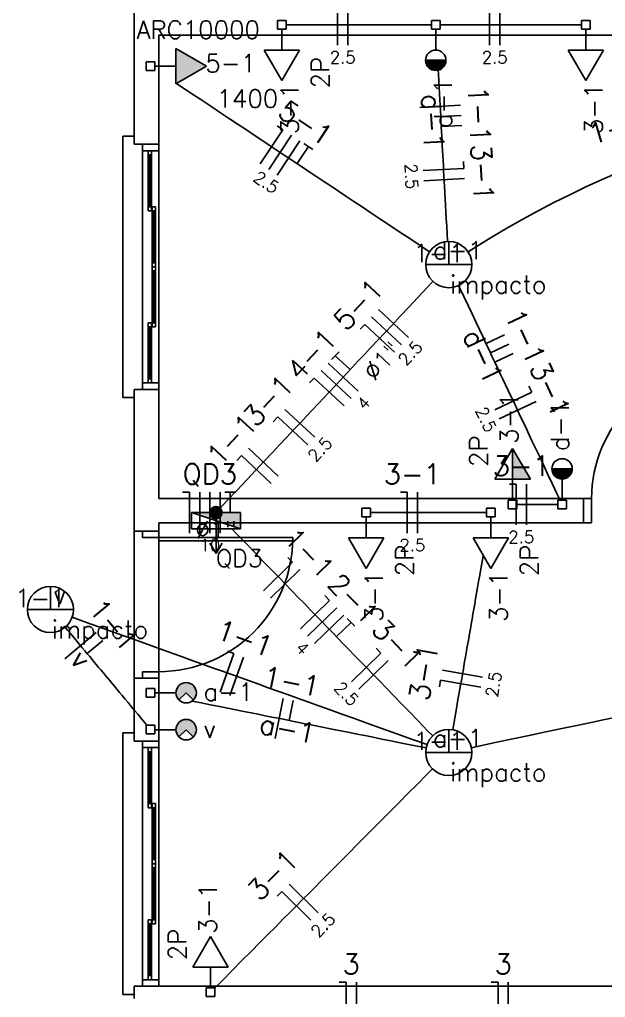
# Model space of a CAD drawing. Extents: x 241 to 398, y 106 to 179.
# Drawn here: x 365.99 to 369.57, y 114.68 to 120.67 of the extents above; entities that cross this region are included whole.
import ezdxf
from ezdxf.enums import TextEntityAlignment as Align

# ---------------------------------------------------------------- set-up
doc = ezdxf.new("R2010")
doc.units = 0
for name, color, linetype in [('ALVVISTA', 8, 'CONTINUOUS'), ('EL-CONDUTOS', 4, 'CONTINUOUS'), ('EL-FIOS', 9, 'CONTINUOUS'), ('EL-PONTOS', 9, 'CONTINUOUS'), ('EL-TEXTOS_CONDUTOS', 7, 'CONTINUOUS'), ('EL-TEXTOS_FIOS', 7, 'CONTINUOUS'), ('EL-TEXTOS_PONTOS', 5, 'CONTINUOUS'), ('P-SIMBOL', 5, 'CONTINUOUS')]:
    doc.layers.add(name, color=color, linetype=linetype)
doc.styles.add('ARIAL', font='romans.shx')

msp = doc.modelspace()

# ---------------------------------------------------------------- hatches: boundary and pattern name
at = {"layer": 'P-SIMBOL'}
for points in [[(366.9441, 120.2732), (367.1316, 120.3815), (366.9441, 120.4897)], [(368.4727, 120.4176), (368.5352, 120.4176), (368.5352, 120.3551), (368.5256, 120.3556), (368.5086, 120.3611), (368.4981, 120.367), (368.4901, 120.3741), (368.4821, 120.3846), (368.476, 120.3976), (368.4731, 120.4106), (368.4733, 120.4176)], [(368.5977, 120.4176), (368.5352, 120.4176), (368.5352, 120.3551), (368.5449, 120.3556), (368.5619, 120.3611), (368.5724, 120.367), (368.5804, 120.3741), (368.5884, 120.3846), (368.5945, 120.3976), (368.5974, 120.4106), (368.5972, 120.4176)], [(369.006, 117.8546), (369.006, 118.0421), (369.1143, 117.8546)], [(369.2462, 117.9176), (369.3087, 117.9176), (369.3087, 117.8551), (369.299, 117.8556), (369.2821, 117.8611), (369.2716, 117.8671), (369.2636, 117.8741), (369.2556, 117.8846), (369.2494, 117.8976), (369.2466, 117.9106), (369.2467, 117.9176)], [(369.3712, 117.9176), (369.3087, 117.9176), (369.3087, 117.8551), (369.3184, 117.8556), (369.3353, 117.8611), (369.3458, 117.8671), (369.3538, 117.8741), (369.3618, 117.8846), (369.368, 117.8976), (369.3708, 117.9106), (369.3707, 117.9176)], [(367.3405, 117.5502), (367.3405, 117.6501), (367.0396, 117.6501)], [(366.9632, 116.5917), (367.0072, 116.5477), (367.0077, 116.5477), (366.9642, 116.5032), (366.9617, 116.5052), (366.9566, 116.5117), (366.9512, 116.5217), (366.9476, 116.5297), (366.9456, 116.5397), (366.9456, 116.5542), (366.9487, 116.5682), (366.9532, 116.5792)], [(366.9632, 116.5917), (367.0072, 116.5477), (367.0077, 116.5477), (366.9642, 116.5032), (366.9617, 116.5052), (366.9566, 116.5117), (366.9512, 116.5217), (366.9476, 116.5297), (366.9456, 116.5397), (366.9456, 116.5542), (366.9487, 116.5682), (366.9532, 116.5792)], [(366.9627, 116.591), (367.0067, 116.5471), (367.0067, 116.547), (367.0067, 116.5467), (367.0511, 116.5902), (367.0491, 116.5924), (367.0426, 116.5973), (367.0327, 116.6032), (367.0247, 116.6066), (367.0146, 116.6084), (367.0002, 116.6086), (366.9862, 116.6056), (366.9752, 116.601), (366.9626, 116.5908)], [(367.0512, 116.5917), (367.0072, 116.5477), (367.0507, 116.5032), (367.0527, 116.5052), (367.0576, 116.5117), (367.0637, 116.5217), (367.0667, 116.5297), (367.0686, 116.5397), (367.0686, 116.5542), (367.0657, 116.5682), (367.0612, 116.5792)], [(367.0512, 116.5917), (367.0072, 116.5477), (367.0507, 116.5032), (367.0527, 116.5052), (367.0576, 116.5117), (367.0637, 116.5217), (367.0667, 116.5297), (367.0686, 116.5397), (367.0686, 116.5542), (367.0657, 116.5682), (367.0612, 116.5792)], [(366.9627, 116.3652), (367.0067, 116.3212), (367.0067, 116.3211), (367.0067, 116.3209), (367.0512, 116.3644), (367.0492, 116.3666), (367.0427, 116.3714), (367.0327, 116.3774), (367.0247, 116.3807), (367.0147, 116.3826), (367.0002, 116.3828), (366.9862, 116.3798), (366.9752, 116.3751), (366.9627, 116.365)], [(366.9632, 116.3658), (367.0072, 116.3218), (367.0077, 116.3218), (366.9642, 116.2773), (366.9617, 116.2793), (366.9567, 116.2858), (366.9512, 116.2958), (366.9477, 116.3038), (366.9457, 116.3138), (366.9457, 116.3283), (366.9487, 116.3423), (366.9532, 116.3533)], [(366.9632, 116.3658), (367.0072, 116.3218), (367.0077, 116.3218), (366.9642, 116.2773), (366.9617, 116.2793), (366.9567, 116.2858), (366.9512, 116.2958), (366.9477, 116.3038), (366.9457, 116.3138), (366.9457, 116.3283), (366.9487, 116.3423), (366.9532, 116.3533)], [(367.0512, 116.3658), (367.0072, 116.3218), (367.0507, 116.2773), (367.0527, 116.2793), (367.0577, 116.2858), (367.0637, 116.2958), (367.0667, 116.3038), (367.0687, 116.3138), (367.0687, 116.3283), (367.0657, 116.3423), (367.0612, 116.3533)], [(367.0512, 116.3658), (367.0072, 116.3218), (367.0507, 116.2773), (367.0527, 116.2793), (367.0577, 116.2858), (367.0637, 116.2958), (367.0667, 116.3038), (367.0687, 116.3138), (367.0687, 116.3283), (367.0657, 116.3423), (367.0612, 116.3533)]]:
    msp.add_hatch(color=256, dxfattribs=at).paths.add_polyline_path(points)

# ---------------------------------------------------------------- linework, layer by layer
at = {"layer": 'ALVVISTA'}
for p, q in [((366.6896, 120.6473), (366.6896, 120.7223)), ((366.6896, 119.9043), (366.6896, 120.6473)), ((370.3896, 120.5723), (366.8396, 120.5723)), ((366.8396, 119.9043), (366.8396, 120.5723)), ((366.6196, 118.3543), (366.6196, 119.9543)), ((366.6196, 119.9543), (366.6896, 119.9543)), ((366.8396, 119.9043), (366.6896, 119.9043)), ((366.7396, 119.8643), (366.7396, 119.9043)), ((366.7396, 118.4443), (366.7396, 119.8643)), ((366.8396, 119.8643), (366.7396, 119.8643)), ((366.7746, 119.8643), (366.7746, 119.8393)), ((366.7946, 119.8643), (366.7746, 119.8643)), ((366.7946, 119.8393), (366.7946, 119.8643)), ((366.8396, 119.9043), (366.8396, 119.8643)), ((366.8396, 118.4443), (366.8396, 119.8643)), ((366.7746, 119.5218), (366.7746, 119.8393)), ((366.7746, 119.8393), (366.7946, 119.8393)), ((366.7846, 119.5218), (366.7846, 119.8393)), ((366.7946, 119.5218), (366.7946, 119.8393)), ((366.7746, 119.5218), (366.7746, 119.4968)), ((366.7946, 119.5218), (366.7746, 119.5218)), ((366.7746, 119.4968), (366.7946, 119.4968)), ((366.7946, 119.4968), (366.7946, 119.5218)), ((366.7996, 119.5218), (366.7996, 119.4968)), ((366.8196, 119.5218), (366.7996, 119.5218)), ((366.7996, 119.4968), (366.8196, 119.4968)), ((366.7996, 119.1793), (366.7996, 119.4968)), ((366.8096, 119.1793), (366.8096, 119.4968)), ((366.8196, 119.4968), (366.8196, 119.5218)), ((366.8196, 119.1793), (366.8196, 119.4968)), ((366.8196, 119.1793), (366.7996, 119.1793)), ((366.7996, 119.1793), (366.7996, 119.1543)), ((366.8196, 119.1543), (366.7996, 119.1543)), ((366.7996, 119.1543), (366.8196, 119.1543)), ((366.7996, 119.1543), (366.7996, 119.1293)), ((366.8196, 119.1543), (366.8196, 119.1793)), ((366.8196, 119.1293), (366.8196, 119.1543)), ((366.7996, 118.8118), (366.7996, 119.1293)), ((366.7996, 119.1293), (366.8196, 119.1293)), ((366.8096, 118.8118), (366.8096, 119.1293)), ((366.8196, 118.8118), (366.8196, 119.1293)), ((366.7746, 118.8118), (366.7746, 118.7868)), ((366.7946, 118.8118), (366.7746, 118.8118)), ((366.7746, 118.7868), (366.7946, 118.7868)), ((366.7746, 118.4693), (366.7746, 118.7868)), ((366.7846, 118.4693), (366.7846, 118.7868)), ((366.7946, 118.7868), (366.7946, 118.8118)), ((366.7946, 118.4693), (366.7946, 118.7868)), ((366.8196, 118.8118), (366.7996, 118.8118)), ((366.7996, 118.8118), (366.7996, 118.7868)), ((366.7996, 118.7868), (366.8196, 118.7868)), ((366.8196, 118.7868), (366.8196, 118.8118)), ((366.7396, 118.4443), (366.7396, 118.4043)), ((366.8396, 118.4443), (366.7396, 118.4443)), ((366.7746, 118.4693), (366.7746, 118.4443)), ((366.7946, 118.4693), (366.7746, 118.4693)), ((366.7746, 118.4443), (366.7946, 118.4443)), ((366.7946, 118.4443), (366.7946, 118.4693)), ((366.8396, 118.4043), (366.8396, 118.4443)), ((366.6896, 118.3543), (366.6196, 118.3543)), ((366.6896, 117.6618), (366.6896, 118.4043)), ((366.8396, 118.4043), (366.6896, 118.4043)), ((366.8396, 117.7368), (366.8396, 118.4043)), ((366.8396, 117.7368), (369.4396, 117.7368)), ((369.4396, 117.5868), (369.4396, 117.7368)), ((369.4896, 117.7368), (369.4396, 117.7368)), ((369.4896, 117.5868), (369.4896, 117.7368)), ((366.6896, 117.5368), (366.6896, 117.6618)), ((366.8396, 117.5868), (369.4396, 117.5868)), ((366.8396, 117.5368), (366.8396, 117.5868)), ((369.4396, 117.5868), (369.4896, 117.5868)), ((366.6896, 116.6368), (366.6896, 117.5368)), ((366.6896, 117.5368), (366.6896, 117.5368)), ((366.8396, 117.5368), (366.6896, 117.5368)), ((366.7396, 117.4968), (366.7396, 117.5368)), ((366.8396, 117.5368), (366.8396, 117.4968)), ((366.8396, 117.4968), (366.7396, 117.4968)), ((367.6596, 117.4968), (366.8396, 117.4968)), ((366.8396, 116.6768), (366.8396, 117.4968)), ((366.8396, 117.4968), (366.8396, 117.4768)), ((366.8396, 117.4768), (367.6596, 117.4768)), ((367.6596, 117.4768), (367.6596, 117.4968)), ((366.6896, 116.6368), (366.6896, 116.6368)), ((366.8396, 116.6368), (366.6896, 116.6368)), ((366.6896, 116.2518), (366.6896, 116.6368)), ((366.7396, 116.6768), (366.7396, 116.6368)), ((366.8396, 116.6768), (366.7396, 116.6768)), ((366.8396, 116.6368), (366.8396, 116.6768)), ((366.8396, 116.2518), (366.8396, 116.6368)), ((366.6196, 114.7018), (366.6196, 116.3018)), ((366.6196, 116.3018), (366.6896, 116.3018)), ((366.8396, 116.2518), (366.6896, 116.2518)), ((366.7396, 116.2118), (366.7396, 116.2518)), ((366.7396, 114.7918), (366.7396, 116.2118)), ((366.8396, 116.2118), (366.7396, 116.2118)), ((366.7746, 116.2118), (366.7746, 116.1868)), ((366.7946, 116.2118), (366.7746, 116.2118)), ((366.7946, 116.1868), (366.7946, 116.2118)), ((366.8396, 116.2518), (366.8396, 116.2118)), ((366.8396, 114.7918), (366.8396, 116.2118)), ((366.7746, 115.8693), (366.7746, 116.1868)), ((366.7746, 116.1868), (366.7946, 116.1868)), ((366.7846, 115.8693), (366.7846, 116.1868)), ((366.7946, 115.8693), (366.7946, 116.1868)), ((366.7746, 115.8693), (366.7746, 115.8443)), ((366.7946, 115.8693), (366.7746, 115.8693)), ((366.7746, 115.8443), (366.7946, 115.8443)), ((366.7946, 115.8443), (366.7946, 115.8693)), ((366.7996, 115.8693), (366.7996, 115.8443)), ((366.8196, 115.8693), (366.7996, 115.8693)), ((366.7996, 115.8443), (366.8196, 115.8443)), ((366.7996, 115.5268), (366.7996, 115.8443)), ((366.8096, 115.5268), (366.8096, 115.8443)), ((366.8196, 115.8443), (366.8196, 115.8693)), ((366.8196, 115.5268), (366.8196, 115.8443)), ((366.8196, 115.5268), (366.7996, 115.5268)), ((366.7996, 115.5268), (366.7996, 115.5018)), ((366.7996, 115.5018), (366.7996, 115.4768)), ((366.8196, 115.5018), (366.7996, 115.5018)), ((366.7996, 115.5018), (366.8196, 115.5018)), ((366.8196, 115.5018), (366.8196, 115.5268)), ((366.8196, 115.4768), (366.8196, 115.5018)), ((366.7996, 115.4768), (366.8196, 115.4768)), ((366.7996, 115.1593), (366.7996, 115.4768)), ((366.8096, 115.1593), (366.8096, 115.4768)), ((366.8196, 115.1593), (366.8196, 115.4768)), ((366.7746, 115.1593), (366.7746, 115.1343)), ((366.7946, 115.1593), (366.7746, 115.1593)), ((366.7746, 114.8168), (366.7746, 115.1343)), ((366.7746, 115.1343), (366.7946, 115.1343)), ((366.7846, 114.8168), (366.7846, 115.1343)), ((366.7946, 115.1343), (366.7946, 115.1593)), ((366.7946, 114.8168), (366.7946, 115.1343)), ((366.8196, 115.1593), (366.7996, 115.1593)), ((366.7996, 115.1593), (366.7996, 115.1343)), ((366.7996, 115.1343), (366.8196, 115.1343)), ((366.8196, 115.1343), (366.8196, 115.1593)), ((366.7396, 114.7918), (366.7396, 114.7518)), ((366.8396, 114.7918), (366.7396, 114.7918)), ((366.7746, 114.8168), (366.7746, 114.7918)), ((366.7946, 114.8168), (366.7746, 114.8168)), ((366.7746, 114.7918), (366.7946, 114.7918)), ((366.7946, 114.7918), (366.7946, 114.8168)), ((366.8396, 114.7518), (366.8396, 114.7918)), ((366.6896, 114.6768), (366.6896, 114.7518)), ((366.8396, 114.7518), (366.6896, 114.7518)), ((366.8396, 114.7518), (370.3896, 114.7518)), ((366.8396, 114.7518), (366.8396, 114.7518)), ((366.6896, 114.7018), (366.6196, 114.7018))]:
    msp.add_line(p, q, dxfattribs=at)
for centre, radius, start, end in [((370.2896, 117.7368), 0.8, 90, 180), ((366.8396, 117.4968), 0.82, 270, 0)]:
    msp.add_arc(centre, radius, start, end, dxfattribs=at)
at = {"layer": 'EL-CONDUTOS'}
for p, q in [((367.19, 117.6501), (367.19, 117.6501)), ((367.19, 117.6501), (367.19, 117.4001)), ((367.1525, 117.4626), (367.19, 117.4001)), ((367.2275, 117.4626), (367.19, 117.4001))]:
    msp.add_line(p, q, dxfattribs=at)
at = {"layer": 'EL-CONDUTOS', "linetype": 'Continuous'}
for points in [[(368.5087, 120.6351), (368.4498, 120.6351), (368.4123, 120.6351), (368.3771, 120.6351), (368.3438, 120.6351), (368.3125, 120.6351), (368.2828, 120.6351), (368.2547, 120.6351), (368.2279, 120.6351), (368.2024, 120.6351), (368.1778, 120.6351), (368.1541, 120.6351), (368.1311, 120.6351), (368.1086, 120.6351), (368.0864, 120.6351), (368.0644, 120.6351), (368.0424, 120.6351), (368.0203, 120.6351), (367.9977, 120.6351), (367.9747, 120.6351), (367.951, 120.6351), (367.9265, 120.6351), (367.9009, 120.6351), (367.8741, 120.6351), (367.846, 120.6351), (367.8164, 120.6351), (367.785, 120.6351), (367.7518, 120.6351), (367.7165, 120.6351), (367.679, 120.6351), (367.6201, 120.6351)], [(368.5617, 120.6351), (368.6186, 120.6351), (368.6552, 120.6351), (368.6896, 120.6351), (368.7221, 120.6351), (368.7527, 120.6351), (368.7816, 120.6351), (368.8091, 120.6351), (368.8352, 120.6351), (368.8602, 120.6351), (368.8841, 120.6351), (368.9073, 120.6351), (368.9297, 120.6351), (368.9517, 120.6351), (368.9734, 120.6351), (368.9948, 120.6351), (369.0163, 120.6351), (369.0379, 120.6351), (369.0599, 120.6351), (369.0824, 120.6351), (369.1055, 120.6351), (369.1295, 120.6351), (369.1545, 120.6351), (369.1806, 120.6351), (369.208, 120.6351), (369.237, 120.6351), (369.2676, 120.6351), (369.3, 120.6351), (369.3345, 120.6351), (369.3711, 120.6351), (369.4279, 120.6351)], [(368.6073, 119.3086), (368.6047, 119.355), (368.6021, 119.4026), (368.5997, 119.4477), (368.5974, 119.4906), (368.5951, 119.5315), (368.593, 119.5705), (368.591, 119.6078), (368.589, 119.6435), (368.5872, 119.6779), (368.5854, 119.7111), (368.5836, 119.7432), (368.5819, 119.7744), (368.5803, 119.805), (368.5786, 119.8349), (368.577, 119.8646), (368.5754, 119.894), (368.5738, 119.9233), (368.5722, 119.9528), (368.5706, 119.9826), (368.569, 120.0128), (368.5673, 120.0437), (368.5656, 120.0754), (368.5638, 120.108), (368.562, 120.1417), (368.5601, 120.1768), (368.5581, 120.2133), (368.556, 120.2514), (368.5539, 120.2913), (368.5516, 120.3332), (368.5502, 120.3569)], [(368.4973, 119.2458), (368.452, 119.2759), (368.3817, 119.3227), (368.3155, 119.3668), (368.2529, 119.4084), (368.1937, 119.4477), (368.1377, 119.485), (368.0845, 119.5204), (368.0338, 119.5541), (367.9854, 119.5863), (367.9389, 119.6172), (367.894, 119.647), (367.8505, 119.676), (367.808, 119.7042), (367.7663, 119.732), (367.7251, 119.7594), (367.684, 119.7867), (367.6428, 119.8141), (367.6011, 119.8418), (367.5588, 119.87), (367.5154, 119.8988), (367.4707, 119.9286), (367.4244, 119.9594), (367.3762, 119.9914), (367.3258, 120.0249), (367.2729, 120.0601), (367.2172, 120.0972), (367.1584, 120.1363), (367.0962, 120.1776), (367.0303, 120.2214), (366.9486, 120.2758)], [(368.7332, 119.2448), (368.7951, 119.2842), (368.8842, 119.3386), (368.9753, 119.3922), (369.0683, 119.4449), (369.1629, 119.4964), (369.2589, 119.5466), (369.3561, 119.5954), (369.4543, 119.6424), (369.5532, 119.6876), (369.6527, 119.7307)], [(367.1901, 117.6501), (367.2567, 117.7211), (367.3193, 117.7877), (367.3779, 117.8502), (367.433, 117.9089), (367.4848, 117.9641), (367.5336, 118.016), (367.5797, 118.0651), (367.6233, 118.1116), (367.6648, 118.1557), (367.7045, 118.1979), (367.7425, 118.2385), (367.7793, 118.2776), (367.815, 118.3157), (367.85, 118.353), (367.8846, 118.3898), (367.9191, 118.4265), (367.9537, 118.4633), (367.9887, 118.5006), (368.0244, 118.5387), (368.0611, 118.5778), (368.0991, 118.6182), (368.1387, 118.6604), (368.1801, 118.7045), (368.2237, 118.7509), (368.2696, 118.7999), (368.3183, 118.8517), (368.37, 118.9068), (368.425, 118.9653), (368.4836, 119.0277), (368.5182, 119.0646)], [(368.6753, 119.0399), (368.7074, 118.972), (368.7333, 118.9173), (368.7576, 118.8657), (368.7806, 118.817), (368.8024, 118.771), (368.8231, 118.7273), (368.8427, 118.6857), (368.8615, 118.646), (368.8795, 118.6079), (368.897, 118.571), (368.9139, 118.5352), (368.9305, 118.5002), (368.9468, 118.4656), (368.963, 118.4314), (368.9792, 118.3971), (368.9955, 118.3625), (369.0122, 118.3273), (369.0291, 118.2914), (369.0467, 118.2544), (369.0648, 118.216), (369.0837, 118.176), (369.1035, 118.1342), (369.1243, 118.0902), (369.1462, 118.0438), (369.1694, 117.9947), (369.194, 117.9427), (369.2201, 117.8875), (369.2478, 117.8289), (369.2773, 117.7665), (369.2961, 117.7266)], [(369.2822, 117.7001), (369.2692, 117.7001), (369.2587, 117.7001), (369.2487, 117.7001), (369.2393, 117.7001), (369.2303, 117.7001), (369.2218, 117.7001), (369.2136, 117.7001), (369.2058, 117.7001), (369.1983, 117.7001), (369.1911, 117.7001), (369.1841, 117.7001), (369.1773, 117.7001), (369.1706, 117.7001), (369.164, 117.7001), (369.1574, 117.7001), (369.1508, 117.7001), (369.1442, 117.7001), (369.1375, 117.7001), (369.1307, 117.7001), (369.1237, 117.7001), (369.1165, 117.7001), (369.109, 117.7001), (369.1012, 117.7001), (369.0931, 117.7001), (369.0845, 117.7001), (369.0755, 117.7001), (369.0661, 117.7001), (369.0561, 117.7001), (369.0455, 117.7001), (369.0325, 117.7001)], [(368.845, 117.6501), (368.8024, 117.6501), (368.7721, 117.6501), (368.7435, 117.6501), (368.7166, 117.6501), (368.6912, 117.6501), (368.6672, 117.6501), (368.6445, 117.6501), (368.6228, 117.6501), (368.6021, 117.6501), (368.5822, 117.6501), (368.563, 117.6501), (368.5444, 117.6501), (368.5262, 117.6501), (368.5082, 117.6501), (368.4904, 117.6501), (368.4726, 117.6501), (368.4547, 117.6501), (368.4364, 117.6501), (368.4178, 117.6501), (368.3986, 117.6501), (368.3787, 117.6501), (368.358, 117.6501), (368.3364, 117.6501), (368.3136, 117.6501), (368.2896, 117.6501), (368.2642, 117.6501), (368.2373, 117.6501), (368.2087, 117.6501), (368.1784, 117.6501), (368.1357, 117.6501)], [(367.2871, 117.5502), (367.3193, 117.517), (367.376, 117.4585), (367.4293, 117.4036), (367.4796, 117.3518), (367.5271, 117.3029), (367.5719, 117.2567), (367.6145, 117.2129), (367.655, 117.1712), (367.6937, 117.1313), (367.7308, 117.093), (367.7667, 117.0561), (367.8015, 117.0202), (367.8356, 116.9851), (367.8691, 116.9506), (367.9024, 116.9163), (367.9357, 116.882), (367.9693, 116.8475), (368.0033, 116.8124), (368.0382, 116.7765), (368.074, 116.7396), (368.1112, 116.7013), (368.1499, 116.6615), (368.1904, 116.6197), (368.233, 116.5759), (368.2778, 116.5297), (368.3253, 116.4808), (368.3756, 116.4291), (368.429, 116.3741), (368.4857, 116.3157), (368.5165, 116.2839)], [(368.6393, 116.3217), (368.6477, 116.37), (368.656, 116.4176), (368.6639, 116.4627), (368.6714, 116.5056), (368.6786, 116.5465), (368.6854, 116.5855), (368.6919, 116.6228), (368.6982, 116.6585), (368.7042, 116.6929), (368.71, 116.7261), (368.7156, 116.7582), (368.721, 116.7894), (368.7264, 116.82), (368.7316, 116.8499), (368.7368, 116.8796), (368.7419, 116.909), (368.7471, 116.9383), (368.7522, 116.9678), (368.7574, 116.9976), (368.7627, 117.0278), (368.7681, 117.0587), (368.7737, 117.0904), (368.7794, 117.123), (368.7853, 117.1567), (368.7914, 117.1918), (368.7978, 117.2283), (368.8044, 117.2664), (368.8114, 117.3063), (368.8187, 117.3482), (368.8257, 117.3874)], [(368.482, 116.2303), (368.3937, 116.2619), (368.2967, 116.2967), (368.2053, 116.3295), (368.1193, 116.3603), (368.0381, 116.3895), (367.9613, 116.417), (367.8884, 116.4431), (367.8191, 116.468), (367.7529, 116.4917), (367.6893, 116.5145), (367.6279, 116.5366), (367.5683, 116.5579), (367.51, 116.5788), (367.4526, 116.5994), (367.3956, 116.6199), (367.3386, 116.6403), (367.2812, 116.6609), (367.2229, 116.6818), (367.1633, 116.7032), (367.1019, 116.7252), (367.0383, 116.748), (366.9721, 116.7717), (366.9028, 116.7966), (366.83, 116.8227), (366.7532, 116.8503), (366.6719, 116.8794), (366.5859, 116.9102), (366.4946, 116.943), (366.3975, 116.9778), (366.3092, 117.0095)], [(366.2668, 116.9487), (366.2809, 116.9317), (366.301, 116.9077), (366.32, 116.8849), (366.338, 116.8633), (366.3552, 116.8427), (366.3715, 116.8231), (366.3872, 116.8043), (366.4023, 116.7862), (366.4169, 116.7688), (366.431, 116.7518), (366.4448, 116.7353), (366.4583, 116.7191), (366.4717, 116.703), (366.485, 116.6871), (366.4983, 116.6711), (366.5117, 116.6551), (366.5253, 116.6387), (366.5392, 116.6221), (366.5535, 116.605), (366.5682, 116.5874), (366.5834, 116.5691), (366.5993, 116.55), (366.6159, 116.5301), (366.6334, 116.5092), (366.6517, 116.4873), (366.671, 116.4641), (366.6914, 116.4397), (366.713, 116.4138), (366.7358, 116.3865), (366.7674, 116.3485)], [(368.4764, 116.2103), (368.3792, 116.2297), (368.3178, 116.242), (368.2597, 116.2537), (368.2044, 116.2647), (368.1519, 116.2752), (368.1019, 116.2852), (368.0542, 116.2948), (368.0084, 116.3039), (367.9645, 116.3127), (367.9221, 116.3212), (367.881, 116.3294), (367.841, 116.3374), (367.8018, 116.3453), (367.7632, 116.353), (367.7251, 116.3606), (367.687, 116.3682), (367.6489, 116.3759), (367.6104, 116.3836), (367.5714, 116.3914), (367.5316, 116.3993), (367.4907, 116.4075), (367.4486, 116.4159), (367.405, 116.4247), (367.3596, 116.4337), (367.3123, 116.4432), (367.2628, 116.4531), (367.2108, 116.4635), (367.1561, 116.4745), (367.0986, 116.486), (367.0436, 116.497)], [(368.7531, 116.2117), (368.8803, 116.2386), (368.9967, 116.2632), (369.1063, 116.2863), (369.2095, 116.3081), (369.3069, 116.3286), (369.399, 116.3481), (369.4864, 116.3665), (369.5695, 116.3841), (369.649, 116.4008)], [(367.1829, 114.7417), (367.2247, 114.7838), (367.2887, 114.8482), (367.3488, 114.9086), (367.4052, 114.9654), (367.4582, 115.0187), (367.5081, 115.069), (367.5553, 115.1164), (367.6, 115.1614), (367.6424, 115.2041), (367.683, 115.2449), (367.7219, 115.2841), (367.7595, 115.3219), (367.7961, 115.3587), (367.832, 115.3948), (367.8674, 115.4304), (367.9027, 115.4659), (367.9381, 115.5015), (367.9739, 115.5376), (368.0105, 115.5744), (368.048, 115.6122), (368.0869, 115.6513), (368.1274, 115.6921), (368.1698, 115.7347), (368.2144, 115.7796), (368.2615, 115.827), (368.3114, 115.8771), (368.3643, 115.9304), (368.4206, 115.987), (368.4805, 116.0473), (368.5153, 116.0824)]]:
    msp.add_lwpolyline(points, dxfattribs=at)
at = {"layer": 'EL-CONDUTOS', "const_width": 0.0417}
msp.add_lwpolyline([(367.1692, 117.6501, 1), (367.2109, 117.6501, 1)], format="xyb", close=True, dxfattribs=at)
at = {"layer": 'EL-FIOS'}
for p, q in [((367.9347, 120.51), (367.9347, 120.76)), ((367.9972, 120.51), (367.9972, 120.76)), ((368.8651, 120.51), (368.8651, 120.76)), ((368.9276, 120.51), (368.9276, 120.76)), ((368.4375, 120.1297), (368.6871, 120.1433)), ((368.5657, 120.0741), (368.6905, 120.0808)), ((367.4607, 119.785), (367.5992, 119.9932)), ((367.5645, 120.0163), (367.5992, 119.9932)), ((368.5691, 120.0117), (368.6939, 120.0184)), ((367.5128, 119.7504), (367.6512, 119.9586)), ((367.5648, 119.7158), (367.7033, 119.924)), ((367.6861, 119.7853), (367.7553, 119.8894)), ((367.7276, 119.9078), (367.7831, 119.8709)), ((368.7059, 119.7975), (368.7081, 119.7559)), ((368.4585, 119.7424), (368.7081, 119.7559)), ((368.4619, 119.6799), (368.7115, 119.6935)), ((368.3679, 118.7219), (368.1857, 118.893)), ((368.3251, 118.6763), (368.1429, 118.8475)), ((368.0716, 118.7715), (368.1001, 118.8019)), ((368.2823, 118.6308), (368.1001, 118.8019)), ((368.8436, 118.6839), (368.9566, 118.7373)), ((368.8703, 118.6274), (368.9833, 118.6808)), ((367.8973, 118.5859), (367.943, 118.6345)), ((368.0113, 118.5247), (367.9201, 118.6102)), ((368.897, 118.5709), (369.01, 118.6243)), ((368.0596, 118.3935), (367.8774, 118.5647)), ((367.7633, 118.4432), (367.7918, 118.4735)), ((367.974, 118.3024), (367.7918, 118.4735)), ((368.0168, 118.348), (367.8346, 118.5191)), ((369.1046, 118.4243), (369.1224, 118.3866)), ((368.8963, 118.2798), (369.1224, 118.3866)), ((368.9231, 118.2233), (369.1491, 118.3301)), ((367.5405, 118.2059), (367.569, 118.2363)), ((367.7513, 118.0652), (367.569, 118.2363)), ((367.7941, 118.1108), (367.6118, 118.2819)), ((367.3178, 117.9687), (367.3463, 117.9991)), ((367.5285, 117.828), (367.3463, 117.9991)), ((367.5713, 117.8735), (367.3891, 118.0447)), ((368.986, 117.825), (369.0277, 117.825)), ((369.0277, 117.575), (369.0277, 117.825)), ((369.0902, 117.575), (369.0902, 117.825)), ((366.9859, 117.7751), (367.0275, 117.7751)), ((367.0275, 117.5251), (367.0275, 117.7751)), ((367.09, 117.5251), (367.09, 117.7751)), ((367.1525, 117.5251), (367.1525, 117.7751)), ((367.215, 117.5251), (367.215, 117.7751)), ((367.2442, 117.7751), (367.3109, 117.7751)), ((367.2775, 117.6501), (367.2775, 117.7751)), ((368.319, 117.775), (368.3607, 117.775)), ((368.3607, 117.525), (368.3607, 117.775)), ((368.4232, 117.525), (368.4232, 117.775)), ((367.4798, 117.1722), (367.6591, 117.3463)), ((367.6301, 117.3762), (367.6591, 117.3463)), ((367.5233, 117.1273), (367.7027, 117.3015)), ((367.7065, 116.9387), (367.8858, 117.1129)), ((367.8568, 117.1428), (367.8858, 117.1129)), ((367.75, 116.8939), (367.9294, 117.068)), ((367.7935, 116.849), (367.9729, 117.0232)), ((367.9268, 116.8913), (368.0164, 116.9783)), ((367.9932, 117.0023), (368.0397, 116.9544)), ((366.2653, 116.7553), (366.4572, 116.9155)), ((366.4013, 116.7874), (366.4973, 116.8675)), ((367.2601, 116.8013), (367.2993, 116.7872)), ((368.1706, 116.8196), (368.1996, 116.7897)), ((367.2149, 116.5519), (367.2993, 116.7872)), ((367.2737, 116.5308), (367.3581, 116.7661)), ((368.0202, 116.6156), (368.1996, 116.7897)), ((368.0638, 116.5707), (368.2431, 116.7449)), ((368.8223, 116.6428), (368.576, 116.6859)), ((368.5581, 116.5833), (368.5653, 116.6243)), ((368.8115, 116.5813), (368.5653, 116.6243)), ((367.5513, 116.2679), (367.6004, 116.513)), ((367.6372, 116.3782), (367.6617, 116.5007)), ((367.815, 115.2004), (367.6377, 115.3766)), ((367.5643, 115.3028), (367.5936, 115.3323)), ((367.771, 115.1561), (367.5936, 115.3323)), ((367.9449, 114.7768), (367.9866, 114.7768)), ((367.9866, 114.5268), (367.9866, 114.7768)), ((368.0491, 114.5268), (368.0491, 114.7768)), ((368.8753, 114.7768), (368.917, 114.7768)), ((368.917, 114.5268), (368.917, 114.7768)), ((368.9795, 114.5268), (368.9795, 114.7768))]:
    msp.add_line(p, q, dxfattribs=at)
at = {"layer": 'EL-PONTOS', "linetype": 'Continuous'}
msp.add_circle((367.19, 117.6501), 0.025, dxfattribs=at)
at = {"layer": 'P-SIMBOL'}
for p, q in [((367.5671, 120.6086), (367.5671, 120.6616)), ((367.5671, 120.6616), (367.6201, 120.6616)), ((367.6201, 120.6616), (367.6201, 120.6086)), ((368.5087, 120.6616), (368.5617, 120.6616)), ((368.5087, 120.6086), (368.5087, 120.6616)), ((368.5617, 120.6616), (368.5617, 120.6086)), ((369.4279, 120.6086), (369.4279, 120.6616)), ((369.4279, 120.6616), (369.4809, 120.6616)), ((369.4809, 120.6616), (369.4809, 120.6086)), ((367.6201, 120.6086), (367.5671, 120.6086)), ((367.5936, 120.4806), (367.5936, 120.6086)), ((368.5617, 120.6086), (368.5087, 120.6086)), ((368.5352, 120.4801), (368.5352, 120.6086)), ((369.4809, 120.6086), (369.4279, 120.6086)), ((369.4544, 120.4806), (369.4544, 120.6086)), ((366.9441, 120.4897), (367.1316, 120.3815)), ((366.9441, 120.2732), (366.9441, 120.4897)), ((367.4854, 120.4806), (367.7019, 120.4806)), ((367.5936, 120.2931), (367.4854, 120.4806)), ((367.7019, 120.4806), (367.5936, 120.2931)), ((369.3462, 120.4806), (369.5627, 120.4806)), ((369.4544, 120.2931), (369.3462, 120.4806)), ((369.5627, 120.4806), (369.4544, 120.2931)), ((366.7631, 120.355), (366.7631, 120.408)), ((366.7631, 120.408), (366.8161, 120.408)), ((366.8161, 120.408), (366.8161, 120.355)), ((368.5977, 120.4176), (368.4727, 120.4176)), ((366.8161, 120.355), (366.7631, 120.355)), ((366.9441, 120.3815), (366.8161, 120.3815)), ((367.1316, 120.3815), (366.9441, 120.2732)), ((368.6149, 119.1676), (368.6149, 119.3088)), ((368.4737, 119.1676), (368.7562, 119.1676)), ((368.8978, 117.8546), (369.006, 118.0421)), ((369.006, 118.0421), (369.1143, 117.8546)), ((369.006, 118.0421), (369.006, 117.8546)), ((369.2462, 117.9176), (369.3712, 117.9176)), ((369.1143, 117.8546), (368.8978, 117.8546)), ((369.006, 117.8546), (369.006, 117.7266)), ((369.3087, 117.8551), (369.3087, 117.7266)), ((368.9795, 117.6736), (368.9795, 117.7266)), ((368.9795, 117.7266), (369.0325, 117.7266)), ((369.0325, 117.7266), (369.0325, 117.6736)), ((369.2822, 117.6736), (369.2822, 117.7266)), ((369.2822, 117.7266), (369.3352, 117.7266)), ((369.3352, 117.7266), (369.3352, 117.6736)), ((367.3405, 117.5502), (367.0396, 117.6501)), ((367.3405, 117.6501), (367.0396, 117.6501)), ((367.0396, 117.5502), (367.0396, 117.6501)), ((367.3405, 117.5502), (367.3405, 117.6501)), ((368.0827, 117.6766), (368.1357, 117.6766)), ((368.0827, 117.6236), (368.0827, 117.6766)), ((368.1357, 117.6766), (368.1357, 117.6236)), ((368.845, 117.6766), (368.898, 117.6766)), ((368.845, 117.6236), (368.845, 117.6766)), ((368.898, 117.6766), (368.898, 117.6236)), ((369.0325, 117.6736), (368.9795, 117.6736)), ((369.3352, 117.6736), (369.2822, 117.6736)), ((368.1357, 117.6236), (368.0827, 117.6236)), ((368.1092, 117.4956), (368.1092, 117.6236)), ((368.898, 117.6236), (368.845, 117.6236)), ((368.8715, 117.4956), (368.8715, 117.6236)), ((367.3405, 117.5502), (367.0396, 117.5502)), ((368.001, 117.4956), (368.2175, 117.4956)), ((368.1092, 117.3081), (368.001, 117.4956)), ((368.2175, 117.4956), (368.1092, 117.3081)), ((368.8715, 117.3081), (368.7633, 117.4956)), ((368.7633, 117.4956), (368.9798, 117.4956)), ((368.9798, 117.4956), (368.8715, 117.3081)), ((366.1763, 117.0571), (366.1763, 117.1984)), ((366.035, 117.0571), (366.3175, 117.0571)), ((366.7631, 116.5213), (366.7631, 116.5743)), ((366.7631, 116.5743), (366.8161, 116.5743)), ((366.8161, 116.5743), (366.8161, 116.5213)), ((366.8161, 116.5213), (366.7631, 116.5213)), ((366.9447, 116.5478), (366.8161, 116.5478)), ((366.9626, 116.5036), (367.0072, 116.5478)), ((367.0072, 116.5478), (367.0511, 116.5036)), ((366.7631, 116.2954), (366.7631, 116.3485)), ((366.7631, 116.3485), (366.8162, 116.3485)), ((366.8162, 116.3485), (366.8162, 116.2954)), ((366.9447, 116.3219), (366.8162, 116.3219)), ((366.9627, 116.2777), (367.0072, 116.3219)), ((367.0072, 116.3219), (367.0512, 116.2777)), ((368.6149, 116.1826), (368.6149, 116.3238)), ((366.8162, 116.2954), (366.7631, 116.2954)), ((368.4737, 116.1826), (368.7562, 116.1826)), ((367.0482, 114.8696), (367.1564, 115.0571)), ((367.1564, 115.0571), (367.2647, 114.8696)), ((367.2647, 114.8696), (367.0482, 114.8696)), ((367.1564, 114.8696), (367.1564, 114.7416)), ((367.1299, 114.6886), (367.1299, 114.7416)), ((367.1299, 114.7416), (367.1829, 114.7416)), ((367.1829, 114.7416), (367.1829, 114.6886)), ((367.1829, 114.6886), (367.1299, 114.6886))]:
    msp.add_line(p, q, dxfattribs=at)
for centre, radius in [((368.5352, 120.4176), 0.0625), ((368.6149, 119.1676), 0.1412), ((369.3087, 117.9176), 0.0625), ((366.1763, 117.0571), 0.1412), ((367.0072, 116.5478), 0.0625), ((367.0072, 116.3219), 0.0625), ((368.6149, 116.1826), 0.1412)]:
    msp.add_circle(centre, radius, dxfattribs=at)

# ---------------------------------------------------------------- texts
at = {"layer": 'EL-TEXTOS_CONDUTOS', "style": 'ARIAL'}
msp.add_text('%%c1"', height=0.1059, rotation=46.80247, dxfattribs=at).set_placement((368.2455, 118.5421), align=Align.CENTER)
msp.add_text('%%c1"', height=0.1059, dxfattribs=at).set_placement((367.19, 117.4912), align=Align.CENTER)
at = {"layer": 'EL-TEXTOS_FIOS', "style": 'ARIAL'}
for s, height, p in [('2.5', 0.07413, (367.9659, 120.3989)), ('2.5', 0.07413, (368.8964, 120.3989)), ('3-1', 0.12355, (369.0589, 117.8745)), ('QD3', 0.12355, (367.1525, 117.8245)), ('3-1', 0.12355, (368.3919, 117.8245)), ('2.5', 0.07413, (369.0589, 117.4639)), ('10', 0.07413, (367.1525, 117.4139)), ('2.5', 0.07413, (368.3919, 117.4139)), ('3', 0.1235, (368.0178, 114.8262)), ('3', 0.1235, (368.9482, 114.8262))]:
    msp.add_text(s, height=height, dxfattribs=at).set_placement(p, align=Align.CENTER)
for s, height, rotation, p in [('1-1', 0.12355, 273.10901, (368.7398, 120.0835)), ('5-1', 0.12355, 326.37399, (367.7046, 119.9824)), ('d-1', 0.12355, 273.10901, (368.4549, 120.0367)), ('1-1', 0.12355, 16.217, (369.6592, 119.9483)), ('3-1', 0.12355, 273.10901, (368.7592, 119.7274)), ('2.5', 0.07413, 326.37399, (367.4772, 119.6405)), ('2.5', 0.07413, 273.10901, (368.3492, 119.7051)), ('5-1', 0.12355, 46.803, (368.1069, 118.8813)), ('1-1', 0.12355, 295.30399, (369.028, 118.7019)), ('4-1', 0.12355, 46.803, (367.8199, 118.5757)), ('d-1', 0.12355, 295.30399, (368.7684, 118.5792)), ('2.5', 0.07413, 46.803, (368.4062, 118.6002)), ('3-1', 0.12355, 295.30399, (369.1804, 118.3795)), ('3-1', 0.12355, 46.803, (367.5544, 118.2929)), ('4', 0.0741, 46.803, (368.1193, 118.2946)), ('2.5', 0.07413, 295.30399, (368.8092, 118.204)), ('1-1', 0.12355, 46.803, (367.3317, 118.0557)), ('2.5', 0.07413, 46.803, (367.8537, 118.0119)), ('1-1', 0.12355, 314.15601, (367.7164, 117.3583)), ('2-1', 0.12355, 314.15601, (367.9866, 117.08)), ('1-1', 0.12355, 309.83701, (366.5152, 116.9232)), ('1-1', 0.12355, 340.271, (367.3454, 116.8232)), ('3-1', 0.12355, 314.15601, (368.2568, 116.8017)), ('4', 0.0741, 314.15601, (367.692, 116.794)), ('3-1', 0.12355, 80.082, (368.522, 116.6636)), ('v', 0.1235, 309.83701, (366.3148, 116.7153)), ('1-1', 0.12355, 348.68601, (367.6407, 116.5553)), ('2.5', 0.07413, 80.082, (368.9264, 116.5929)), ('2.5', 0.07413, 314.15601, (367.9622, 116.5157)), ('a-1', 0.12355, 348.68601, (367.6151, 116.2677)), ('3-1', 0.12355, 45.176, (367.5806, 115.3893)), ('2.5', 0.07413, 45.176, (367.8719, 115.0999))]:
    msp.add_text(s, height=height, rotation=rotation, dxfattribs=at).set_placement(p, align=Align.CENTER)
at = {"layer": 'EL-TEXTOS_PONTOS', "style": 'ARIAL'}
for s, p in [('ARC10000', (367.0812, 120.5497)), ('5-1', (367.2801, 120.3442)), ('1400', (367.3822, 120.1284)), ('1-1', (368.5533, 119.1825)), ('d-1', (368.6717, 119.1999)), ('impacto', (368.9185, 118.991)), ('1-1', (366.1147, 117.0721)), ('v', (366.2331, 117.0895)), ('impacto', (366.4798, 116.8805)), ('a-1', (368.6717, 116.2149)), ('1-1', (368.5533, 116.1975)), ('impacto', (368.9185, 116.006))]:
    msp.add_text(s, height=0.11, dxfattribs=at).set_placement(p, align=Align.CENTER)
for s, p in [('2P', (367.8833, 120.3424)), ('3-1', (367.696, 120.1217)), ('3-1', (369.5568, 120.1217)), ('3-1', (369.0391, 118.2268)), ('2P', (368.8518, 118.0262)), ('2P', (368.3989, 117.3574)), ('2P', (369.1612, 117.3574)), ('3-1', (368.2116, 117.1367)), ('3-1', (368.9739, 117.1367)), ('3-1', (367.1952, 115.2285)), ('2P', (367.008, 115.0077))]:
    msp.add_text(s, height=0.11, rotation=90, dxfattribs=at).set_placement(p, align=Align.CENTER)
msp.add_text('d-1', height=0.11, rotation=90, dxfattribs=at).set_placement((368.6346, 120.3088), align=Align.RIGHT)
msp.add_text('d-1', height=0.11, rotation=90, dxfattribs=at).set_placement((369.3506, 118.0263))
for s, height, p in [('QD3', 0.1059, (367.19, 117.3182)), ('a-1', 0.11, (367.1137, 116.4986)), ('v', 0.11, (367.1137, 116.2727))]:
    msp.add_text(s, height=height, dxfattribs=at).set_placement(p)

doc.saveas('drawing.dxf')
